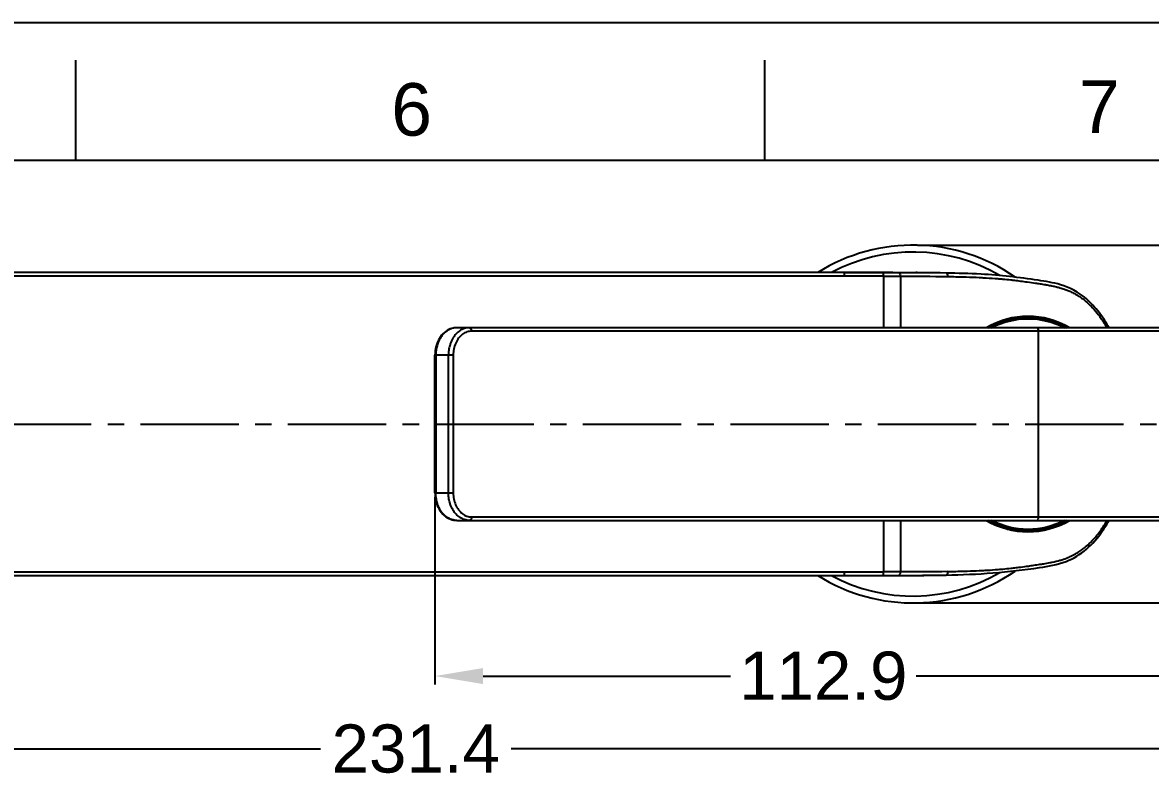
# Model space of a CAD drawing. Header units: millimetres. Extents: x 3724 to 4565, y 1133 to 1727.
# Drawn here: x 4237.1 to 4401, y 1617.3 to 1727.4 of the extents above; entities that cross this region are included whole.
import ezdxf

# ---------------------------------------------------------------- set-up
doc = ezdxf.new("R2010")
doc.units = ezdxf.units.MM
doc.linetypes.add('CENTER2', pattern=[28.575, 19.05, -3.175, 3.175, -3.175])
for name, color, linetype in [('DIM', 3, 'Continuous'), ('FORM', 7, 'Continuous'), ('중심선', 1, 'CENTER2')]:
    doc.layers.add(name, color=color, linetype=linetype)
doc.styles.get("Standard").update_dxf_attribs({"font": 'arial.ttf'})
doc.dimstyles.new('사본 ISO-25', dxfattribs={"dimtxt": 7, "dimasz": 7, "dimexe": 1.25, "dimexo": 0.625, "dimtad": 1, "dimtih": 1, "dimtoh": 1, "dimdec": 1, "dimdsep": 46, "dimtxsty": 'Standard', "dimcen": 2.5, "dimclrd": 3, "dimclre": 3, "dimclrt": 4, "dimadec": 0, "dimazin": 0, "dimtfac": 1, "dimtdec": 1, "dimtmove": 0, "dimatfit": 3, "dimfxl": 1, "dimarcsym": 0})

# ---------------------------------------------------------------- blocks, each defined once
blk = doc.blocks.new('*D16')
at = {"layer": 'Defpoints', "color": 0, "transparency": 16777216}
for p in [(4366.52, 1695.08), (4366.52, 1643.08), (4429.4, 1643.08)]:
    blk.add_point(p, dxfattribs=at)
at = {"layer": 'DIM', "color": 3, "lineweight": -2, "transparency": 16777216}
for p, q in [((4367.15, 1695.08), (4430.65, 1695.08)), ((4429.4, 1688.08), (4429.4, 1674.66)), ((4429.4, 1650.08), (4429.4, 1663.51)), ((4367.15, 1643.08), (4430.65, 1643.08))]:
    blk.add_line(p, q, dxfattribs=at)
at = {"layer": 'DIM', "color": 3, "transparency": 16777216}
for points in [[(4428.23, 1688.08), (4430.57, 1688.08), (4429.4, 1695.08)], [(4428.23, 1650.08), (4430.57, 1650.08), (4429.4, 1643.08)]]:
    blk.add_solid(points, dxfattribs=at)
at = {"layer": 'DIM', "color": 4, "transparency": 16777216, "insert": (4429.4, 1669.08), "char_height": 7, "attachment_point": 5}
blk.add_mtext('52', dxfattribs=at)
blk = doc.blocks.new('*D14')
at = {"layer": 'Defpoints', "color": 0, "transparency": 16777216}
for p in [(4409.9, 1669.08), (4297.04, 1659.08), (4297.04, 1632.46)]:
    blk.add_point(p, dxfattribs=at)
at = {"layer": 'DIM', "color": 3, "lineweight": -2, "transparency": 16777216}
for p, q in [((4409.9, 1668.46), (4409.9, 1631.21)), ((4297.04, 1658.46), (4297.04, 1631.21)), ((4304.04, 1632.46), (4339.98, 1632.46)), ((4402.9, 1632.46), (4366.96, 1632.46))]:
    blk.add_line(p, q, dxfattribs=at)
at = {"layer": 'DIM', "color": 3, "transparency": 16777216}
for points in [[(4304.04, 1633.62), (4304.04, 1631.29), (4297.04, 1632.46)], [(4402.9, 1633.62), (4402.9, 1631.29), (4409.9, 1632.46)]]:
    blk.add_solid(points, dxfattribs=at)
at = {"layer": 'DIM', "color": 4, "transparency": 16777216, "insert": (4353.47, 1632.46), "char_height": 7, "attachment_point": 5}
blk.add_mtext('112.9', dxfattribs=at)
blk = doc.blocks.new('*D15')
at = {"layer": 'Defpoints', "color": 0, "transparency": 16777216}
for p in [(4178.56, 1651.86), (4409.94, 1632.23), (4178.56, 1621.88)]:
    blk.add_point(p, dxfattribs=at)
at = {"layer": 'DIM', "color": 3, "lineweight": -2, "transparency": 16777216}
for p, q in [((4178.56, 1651.23), (4178.56, 1620.63)), ((4409.94, 1631.61), (4409.94, 1620.63)), ((4185.56, 1621.88), (4280.4, 1621.88)), ((4402.94, 1621.88), (4308.11, 1621.88))]:
    blk.add_line(p, q, dxfattribs=at)
at = {"layer": 'DIM', "color": 3, "transparency": 16777216}
for points in [[(4185.56, 1623.05), (4185.56, 1620.72), (4178.56, 1621.88)], [(4402.94, 1623.05), (4402.94, 1620.72), (4409.94, 1621.88)]]:
    blk.add_solid(points, dxfattribs=at)
at = {"layer": 'DIM', "color": 4, "transparency": 16777216, "insert": (4294.25, 1621.88), "char_height": 7, "attachment_point": 5}
blk.add_mtext('231.4', dxfattribs=at)

msp = doc.modelspace()

# ---------------------------------------------------------------- linework, layer by layer
for p, q in [((4356.56, 1691.08), (4183.52, 1691.08)), ((4356.57, 1690.58), (4183.7, 1690.58)), ((4362.2, 1690.58), (4356.57, 1690.58)), ((4362.2, 1690.58), (4362.2, 1683.08)), ((4364.68, 1690.57), (4364.68, 1683.08)), ((4382.57, 1684.58), (4383.12, 1684.58)), ((4302.04, 1683.08), (4300.2, 1683.08)), ((4384.57, 1683.08), (4302.04, 1683.08)), ((4384.71, 1682.58), (4302.36, 1682.58)), ((4403.14, 1683.08), (4384.57, 1683.08)), ((4403.27, 1682.58), (4384.71, 1682.58)), ((4384.71, 1682.58), (4384.71, 1655.58)), ((4297.04, 1659.08), (4297.04, 1679.08)), ((4297.09, 1679.08), (4297.05, 1679.08)), ((4297.16, 1679.08), (4297.16, 1659.08)), ((4298.99, 1679.08), (4297.16, 1679.08)), ((4299.6, 1679.08), (4298.93, 1679.08)), ((4298.99, 1659.08), (4298.99, 1679.08)), ((4299.7, 1679.08), (4299.7, 1659.08)), ((4297.05, 1659.08), (4297.09, 1659.08)), ((4297.16, 1659.08), (4298.99, 1659.08)), ((4298.93, 1659.08), (4299.6, 1659.08)), ((4302.36, 1655.58), (4384.71, 1655.58)), ((4384.71, 1655.58), (4403.27, 1655.58)), ((4300.2, 1655.08), (4302.04, 1655.08)), ((4302.04, 1655.08), (4384.57, 1655.08)), ((4362.2, 1655.08), (4362.2, 1647.58)), ((4364.68, 1655.08), (4364.68, 1647.59)), ((4384.57, 1655.08), (4403.14, 1655.08)), ((4382.57, 1653.58), (4383.12, 1653.58)), ((4183.7, 1647.58), (4356.57, 1647.58)), ((4356.57, 1647.58), (4362.2, 1647.58)), ((4382.15, 1648.3), (4382.15, 1648.3)), ((4183.52, 1647.08), (4356.56, 1647.08))]:
    msp.add_line(p, q)
for radius, start, end in [(26, 55.2302, 122.2042), (25, 59.7433, 118.3576), (25, 57.2454, 57.2457), (26, 237.7958, 304.7698), (25, 241.6424, 300.2567), (25, 302.748, 302.7487)]:
    msp.add_arc((4366.52, 1669.08), radius, start, end)
for centre, major_axis, ratio, start_param, end_param in [((4356.56, 1690.58), (0, -0.5), 0.013917, 1.570796, 3.141593), ((4383.22, 1669.08), (0, 15.65), 0.866025, 5.819854, 6.746516), ((4382.57, 1669.08), (0, 15.5), 0.866025, 0, 0.177539), ((4383.22, 1669.08), (0, 15.65), 0.866025, 2.678262, 3.604924), ((4382.57, 1669.08), (0, 15.5), 0.866025, 2.964054, 3.141593), ((4356.56, 1647.58), (0, -0.5), 0.013917, 0, 1.570796)]:
    msp.add_ellipse(centre, major_axis=major_axis, ratio=ratio, start_param=start_param, end_param=end_param)
at = {"extrusion": (0, 0, -1)}
for centre, major_axis, ratio, start_param, end_param in [((4362.19, 1690.58), (0.001, 0.5), 0.002662, 6.277347, 7.848073), ((4364.43, 1690.57), (0.001, 0.5), 0.5, 6.273024, 7.853174), ((4383.12, 1669.08), (0, -15.5), 0.866025, 2.698024, 3.141593), ((4383.22, 1669.08), (0, -15.3), 0.866025, 2.726385, 3.5568), ((4302.04, 1682.58), (0, 0.5), 0.641478, 0, 1.570796), ((4384.57, 1682.58), (0, 0.5), 0.273106, 0, 1.570796), ((4302.04, 1655.58), (0, 0.5), 0.641478, 1.570796, 3.141593), ((4384.57, 1655.58), (0, 0.5), 0.273106, 1.570796, 3.141593), ((4383.12, 1669.08), (0, -15.5), 0.866025, 0, 0.443569), ((4383.22, 1669.08), (0, -15.3), 0.866025, 5.867978, 6.698393), ((4362.19, 1647.59), (-0.001, 0.5), 0.002662, 1.576705, 3.147431), ((4364.43, 1647.59), (-0.001, 0.5), 0.5, 1.571604, 3.151754)]:
    msp.add_ellipse(centre, major_axis=major_axis, ratio=ratio, start_param=start_param, end_param=end_param, dxfattribs=at)
for points, knots in [([(4356.56, 1691.08), (4357.27, 1691.08), (4358.4, 1691.08), (4358.92, 1691.08), (4359.15, 1691.08), (4360.03, 1691.08), (4361.11, 1691.08), (4362.18, 1691.08), (4362.69, 1691.08), (4363.16, 1691.08), (4363.47, 1691.08), (4363.85, 1691.08), (4364.3, 1691.08), (4364.69, 1691.08), (4365.06, 1691.08), (4365.49, 1691.08), (4365.87, 1691.08), (4366.26, 1691.08), (4366.74, 1691.08), (4366.84, 1691.08), (4366.87, 1691.08)], [0.0020422, 0.0020422, 0.0020422, 0.0020422, 0.0526316, 0.1052632, 0.1578947, 0.2105263, 0.2631579, 0.3157895, 0.3684211, 0.4210526, 0.4736842, 0.5263158, 0.5789474, 0.6315789, 0.6842105, 0.7368421, 0.7894737, 0.8421053, 0.8947368, 0.9353729, 0.9353729, 0.9353729, 0.9353729]), ([(4368.93, 1691.05), (4368.55, 1691.06), (4367.88, 1691.07), (4367.2, 1691.08), (4366.91, 1691.08)], [0.5400324, 0.5400324, 0.5400324, 0.5400324, 0.8000813, 1, 1, 1, 1]), ([(4369.27, 1691.05), (4369.06, 1691.05), (4368.83, 1691.06), (4368.05, 1691.07), (4367.44, 1691.08), (4366.93, 1691.08)], [0.4701171, 0.4701171, 0.4701171, 0.4701171, 0.5606138, 0.5606138, 0.7648399, 0.7648399, 0.7648399, 0.7648399]), ([(4395.01, 1683.08), (4394.57, 1683.85), (4394.09, 1684.59), (4392.99, 1686.02), (4392.36, 1686.71), (4390.57, 1688.24), (4389.27, 1688.93), (4386.87, 1689.64), (4385.78, 1689.8), (4381.94, 1690.39), (4379.17, 1690.72), (4374.7, 1690.95), (4373, 1690.99), (4371.31, 1691.02)], [1.465562, 1.465562, 1.465562, 1.465562, 1.73994, 1.73994, 2.037193, 2.037193, 2.508092, 2.508092, 2.88605, 2.88605, 3.846996, 3.846996, 4.434143, 4.434143, 4.434143, 4.434143]), ([(4371.31, 1691.02), (4371.34, 1691.02), (4371.4, 1691), (4371.49, 1690.88), (4371.54, 1690.7), (4371.55, 1690.58), (4371.55, 1690.52)], [0.0103313, 0.0103313, 0.0103313, 0.0103313, 0.2531268, 0.5077294, 0.7623321, 1, 1, 1, 1]), ([(4371.55, 1690.52), (4372.34, 1690.51), (4373.11, 1690.49), (4373.84, 1690.46), (4373.98, 1690.46), (4374.11, 1690.45), (4374.24, 1690.45), (4374.9, 1690.43), (4375.53, 1690.41), (4376.14, 1690.38), (4376.33, 1690.37), (4376.53, 1690.36), (4376.72, 1690.35), (4377.31, 1690.32), (4377.88, 1690.29), (4378.43, 1690.25), (4378.61, 1690.23), (4378.79, 1690.22), (4378.97, 1690.2), (4379.17, 1690.19), (4379.37, 1690.17), (4379.57, 1690.15), (4379.96, 1690.12), (4380.35, 1690.08), (4380.71, 1690.04), (4380.81, 1690.03), (4380.91, 1690.02), (4381.01, 1690), (4381.32, 1689.97), (4381.62, 1689.93), (4381.91, 1689.9), (4382.23, 1689.85), (4382.54, 1689.81), (4382.84, 1689.77), (4382.93, 1689.76), (4383.02, 1689.75), (4383.11, 1689.74), (4383.52, 1689.68), (4383.92, 1689.62), (4384.3, 1689.57), (4384.37, 1689.56), (4384.44, 1689.55), (4384.51, 1689.54), (4384.6, 1689.52), (4384.69, 1689.51), (4384.78, 1689.5)], [0, 0, 0, 0, 0.0384586, 0.0384586, 0.0384586, 0.0454545, 0.0454545, 0.0454545, 0.0798797, 0.0798797, 0.0798797, 0.0909091, 0.0909091, 0.0909091, 0.1250184, 0.1250184, 0.1250184, 0.1363636, 0.1363636, 0.1363636, 0.1493242, 0.1493242, 0.1493242, 0.1750186, 0.1750186, 0.1750186, 0.1818182, 0.1818182, 0.1818182, 0.2036839, 0.2036839, 0.2036839, 0.2272727, 0.2272727, 0.2272727, 0.2342504, 0.2342504, 0.2342504, 0.2669312, 0.2669312, 0.2669312, 0.2727273, 0.2727273, 0.2727273, 0.2807615, 0.2807615, 0.2807615, 0.2807615]), ([(4384.78, 1689.5), (4385.03, 1689.46), (4385.26, 1689.42), (4385.5, 1689.38), (4385.67, 1689.35), (4385.84, 1689.33), (4386.01, 1689.3), (4386.24, 1689.25), (4386.47, 1689.21), (4386.69, 1689.17), (4386.91, 1689.12), (4387.13, 1689.07), (4387.34, 1689.02), (4387.52, 1688.98), (4387.69, 1688.93), (4387.86, 1688.88), (4388.08, 1688.82), (4388.3, 1688.75), (4388.51, 1688.68), (4388.68, 1688.63), (4388.85, 1688.56), (4389.01, 1688.5), (4389.2, 1688.43), (4389.38, 1688.35), (4389.56, 1688.26)], [0.2807615, 0.2807615, 0.2807615, 0.2807615, 0.3021641, 0.3021641, 0.3021641, 0.3181818, 0.3181818, 0.3181818, 0.340677, 0.340677, 0.340677, 0.3636364, 0.3636364, 0.3636364, 0.3832827, 0.3832827, 0.3832827, 0.4090909, 0.4090909, 0.4090909, 0.4302468, 0.4302468, 0.4302468, 0.4545455, 0.4545455, 0.4545455, 0.4545455]), ([(4389.56, 1688.26), (4389.75, 1688.17), (4389.94, 1688.07), (4390.12, 1687.97), (4390.26, 1687.89), (4390.4, 1687.81), (4390.53, 1687.72), (4390.75, 1687.58), (4390.96, 1687.44), (4391.17, 1687.28), (4391.27, 1687.2), (4391.36, 1687.12), (4391.46, 1687.04), (4391.69, 1686.86), (4391.91, 1686.66), (4392.13, 1686.45), (4392.21, 1686.37), (4392.29, 1686.29), (4392.38, 1686.21), (4392.68, 1685.9), (4392.99, 1685.55), (4393.29, 1685.17), (4393.46, 1684.95), (4393.64, 1684.72), (4393.81, 1684.48), (4393.94, 1684.3), (4394.07, 1684.11), (4394.2, 1683.91), (4394.37, 1683.65), (4394.53, 1683.37), (4394.7, 1683.08)], [0.4545455, 0.4545455, 0.4545455, 0.4545455, 0.4803467, 0.4803467, 0.4803467, 0.5, 0.5, 0.5, 0.5307981, 0.5307981, 0.5307981, 0.5454545, 0.5454545, 0.5454545, 0.578638, 0.578638, 0.578638, 0.5909091, 0.5909091, 0.5909091, 0.6363636, 0.6363636, 0.6363636, 0.6624108, 0.6624108, 0.6624108, 0.6818182, 0.6818182, 0.6818182, 0.7077109, 0.7077109, 0.7077109, 0.7077109]), ([(4383.12, 1684.58), (4384.56, 1684.58), (4385.99, 1684.32), (4387.88, 1683.6), (4388.39, 1683.36), (4388.9, 1683.08)], [0, 0, 0, 0, 0.3186384, 0.3186384, 0.4427733, 0.4427733, 0.4427733, 0.4427733]), ([(4300.2, 1683.08), (4299.89, 1683.08), (4299.57, 1683.02), (4298.96, 1682.78), (4298.67, 1682.6), (4298.13, 1682.14), (4297.88, 1681.84), (4297.48, 1681.17), (4297.32, 1680.8), (4297.1, 1679.98), (4297.04, 1679.53), (4297.04, 1679.08)], [0, 0, 0, 0, 0.1142643, 0.1142643, 0.2321458, 0.2321458, 0.3583023, 0.3583023, 0.4821718, 0.4821718, 0.6164815, 0.6164815, 0.6164815, 0.6164815]), ([(4300.2, 1683.08), (4299.97, 1683.08), (4299.73, 1683.04), (4299.5, 1682.97), (4299.34, 1682.92), (4299.18, 1682.85), (4299.04, 1682.77), (4298.96, 1682.73), (4298.88, 1682.69), (4298.81, 1682.64), (4298.61, 1682.5), (4298.44, 1682.36), (4298.27, 1682.17), (4298.2, 1682.09), (4298.12, 1682), (4298.05, 1681.91), (4297.95, 1681.79), (4297.87, 1681.65), (4297.79, 1681.52), (4297.65, 1681.29), (4297.55, 1681.06), (4297.46, 1680.81), (4297.44, 1680.74), (4297.41, 1680.68), (4297.39, 1680.62), (4297.33, 1680.42), (4297.28, 1680.22), (4297.24, 1680), (4297.19, 1679.71), (4297.16, 1679.4), (4297.16, 1679.08)], [0.0000629, 0.0000629, 0.0000629, 0.0000629, 0.1428571, 0.1428571, 0.1428571, 0.236314, 0.236314, 0.236314, 0.2857143, 0.2857143, 0.2857143, 0.4285714, 0.4285714, 0.4285714, 0.4900339, 0.4900339, 0.4900339, 0.5714286, 0.5714286, 0.5714286, 0.7142857, 0.7142857, 0.7142857, 0.7501148, 0.7501148, 0.7501148, 0.8571429, 0.8571429, 0.8571429, 1, 1, 1, 1]), ([(4302.04, 1683.08), (4301.8, 1683.08), (4301.56, 1683.04), (4301.33, 1682.97), (4301.17, 1682.92), (4301.01, 1682.85), (4300.87, 1682.77), (4300.79, 1682.73), (4300.72, 1682.69), (4300.65, 1682.64), (4300.45, 1682.51), (4300.28, 1682.36), (4300.11, 1682.18), (4300.04, 1682.1), (4299.96, 1682.01), (4299.88, 1681.91), (4299.79, 1681.79), (4299.71, 1681.67), (4299.64, 1681.54), (4299.5, 1681.31), (4299.4, 1681.08), (4299.3, 1680.84), (4299.28, 1680.76), (4299.25, 1680.69), (4299.23, 1680.61), (4299.17, 1680.43), (4299.12, 1680.23), (4299.08, 1680.02), (4299.03, 1679.73), (4298.99, 1679.41), (4298.99, 1679.08)], [0, 0, 0, 0, 0.142857, 0.142857, 0.142857, 0.236797, 0.236797, 0.236797, 0.285714, 0.285714, 0.285714, 0.428571, 0.428571, 0.428571, 0.493959, 0.493959, 0.493959, 0.571429, 0.571429, 0.571429, 0.714286, 0.714286, 0.714286, 0.756246, 0.756246, 0.756246, 0.857143, 0.857143, 0.857143, 1, 1, 1, 1]), ([(4297.04, 1659.08), (4297.04, 1658.67), (4297.09, 1658.25), (4297.29, 1657.45), (4297.45, 1657.06), (4297.85, 1656.35), (4298.11, 1656.03), (4298.68, 1655.55), (4298.99, 1655.36), (4299.6, 1655.14), (4299.9, 1655.08), (4300.2, 1655.08)], [0, 0, 0, 0, 0.1243564, 0.1243564, 0.2520849, 0.2520849, 0.3842269, 0.3842269, 0.5081781, 0.5081781, 0.6164756, 0.6164756, 0.6164756, 0.6164756]), ([(4300.2, 1655.08), (4299.96, 1655.08), (4299.73, 1655.12), (4299.49, 1655.19), (4299.34, 1655.24), (4299.18, 1655.31), (4299.03, 1655.39), (4298.96, 1655.43), (4298.88, 1655.48), (4298.82, 1655.52), (4298.61, 1655.66), (4298.45, 1655.8), (4298.28, 1655.98), (4298.2, 1656.06), (4298.12, 1656.16), (4298.05, 1656.25), (4297.96, 1656.37), (4297.88, 1656.5), (4297.8, 1656.62), (4297.67, 1656.85), (4297.56, 1657.08), (4297.47, 1657.33), (4297.44, 1657.4), (4297.42, 1657.48), (4297.39, 1657.55), (4297.34, 1657.74), (4297.29, 1657.93), (4297.25, 1658.14), (4297.19, 1658.43), (4297.16, 1658.75), (4297.16, 1659.08)], [0.0000629, 0.0000629, 0.0000629, 0.0000629, 0.1428571, 0.1428571, 0.1428571, 0.2367968, 0.2367968, 0.2367968, 0.2857143, 0.2857143, 0.2857143, 0.4285714, 0.4285714, 0.4285714, 0.4939591, 0.4939591, 0.4939591, 0.5714286, 0.5714286, 0.5714286, 0.7142857, 0.7142857, 0.7142857, 0.7562456, 0.7562456, 0.7562456, 0.8571429, 0.8571429, 0.8571429, 1, 1, 1, 1]), ([(4302.04, 1655.08), (4301.8, 1655.08), (4301.57, 1655.12), (4301.33, 1655.19), (4301.17, 1655.24), (4301.02, 1655.31), (4300.87, 1655.39), (4300.79, 1655.43), (4300.72, 1655.48), (4300.65, 1655.52), (4300.45, 1655.66), (4300.28, 1655.81), (4300.1, 1655.99), (4300.03, 1656.07), (4299.96, 1656.16), (4299.88, 1656.25), (4299.79, 1656.38), (4299.7, 1656.51), (4299.62, 1656.64), (4299.49, 1656.88), (4299.38, 1657.11), (4299.29, 1657.36), (4299.27, 1657.42), (4299.25, 1657.48), (4299.23, 1657.55), (4299.17, 1657.74), (4299.12, 1657.95), (4299.08, 1658.16), (4299.02, 1658.45), (4298.99, 1658.76), (4298.99, 1659.08)], [0, 0, 0, 0, 0.142857, 0.142857, 0.142857, 0.236314, 0.236314, 0.236314, 0.285714, 0.285714, 0.285714, 0.428571, 0.428571, 0.428571, 0.490034, 0.490034, 0.490034, 0.571429, 0.571429, 0.571429, 0.714286, 0.714286, 0.714286, 0.750115, 0.750115, 0.750115, 0.857143, 0.857143, 0.857143, 1, 1, 1, 1]), ([(4371.31, 1647.14), (4375.85, 1647.22), (4380.4, 1647.53), (4386.2, 1648.43), (4387.51, 1648.64), (4389.82, 1649.52), (4390.82, 1650.13), (4392.57, 1651.64), (4393.34, 1652.53), (4394.37, 1654), (4394.7, 1654.53), (4395.01, 1655.08)], [0, 0, 0, 0, 1.571608, 1.571608, 2.023452, 2.023452, 2.402791, 2.402791, 2.773227, 2.773227, 2.968475, 2.968475, 2.968475, 2.968475]), ([(4388.9, 1655.08), (4388.16, 1654.68), (4387.39, 1654.35), (4385.47, 1653.76), (4384.3, 1653.58), (4383.12, 1653.58)], [2.6988194, 2.6988194, 2.6988194, 2.6988194, 2.880822, 2.880822, 3.1415927, 3.1415927, 3.1415927, 3.1415927]), ([(4391.02, 1650.79), (4391.07, 1650.82), (4391.12, 1650.86), (4391.16, 1650.89), (4391.25, 1650.96), (4391.34, 1651.02), (4391.42, 1651.09), (4391.66, 1651.28), (4391.9, 1651.49), (4392.13, 1651.71), (4392.2, 1651.78), (4392.27, 1651.84), (4392.33, 1651.91), (4392.63, 1652.21), (4392.93, 1652.54), (4393.23, 1652.91), (4393.42, 1653.15), (4393.62, 1653.41), (4393.81, 1653.68), (4393.92, 1653.83), (4394.02, 1653.99), (4394.13, 1654.15), (4394.32, 1654.44), (4394.51, 1654.75), (4394.7, 1655.08)], [0.5038159, 0.5038159, 0.5038159, 0.5038159, 0.5108289, 0.5108289, 0.5108289, 0.5238095, 0.5238095, 0.5238095, 0.5606118, 0.5606118, 0.5606118, 0.5714286, 0.5714286, 0.5714286, 0.6190476, 0.6190476, 0.6190476, 0.6499966, 0.6499966, 0.6499966, 0.6666667, 0.6666667, 0.6666667, 0.696903, 0.696903, 0.696903, 0.696903]), ([(4385.18, 1648.73), (4385.28, 1648.75), (4385.39, 1648.76), (4385.5, 1648.78), (4385.82, 1648.83), (4386.12, 1648.89), (4386.42, 1648.94), (4386.51, 1648.96), (4386.6, 1648.98), (4386.69, 1649), (4386.7, 1649), (4386.72, 1649), (4386.74, 1649.01), (4387.13, 1649.09), (4387.51, 1649.18), (4387.86, 1649.28), (4387.95, 1649.31), (4388.04, 1649.34), (4388.13, 1649.36), (4388.44, 1649.46), (4388.73, 1649.56), (4389.01, 1649.67), (4389.12, 1649.72), (4389.24, 1649.77), (4389.36, 1649.82), (4389.62, 1649.94), (4389.87, 1650.07), (4390.11, 1650.21), (4390.23, 1650.27), (4390.34, 1650.33), (4390.44, 1650.4), (4390.64, 1650.52), (4390.83, 1650.65), (4391.02, 1650.79)], [0.2857674, 0.2857674, 0.2857674, 0.2857674, 0.2950656, 0.2950656, 0.2950656, 0.3232125, 0.3232125, 0.3232125, 0.3315279, 0.3315279, 0.3315279, 0.3333333, 0.3333333, 0.3333333, 0.3710766, 0.3710766, 0.3710766, 0.3809524, 0.3809524, 0.3809524, 0.4142631, 0.4142631, 0.4142631, 0.4285714, 0.4285714, 0.4285714, 0.4611907, 0.4611907, 0.4611907, 0.4761905, 0.4761905, 0.4761905, 0.5038159, 0.5038159, 0.5038159, 0.5038159]), ([(4371.55, 1647.64), (4371.55, 1647.58), (4371.54, 1647.45), (4371.49, 1647.28), (4371.4, 1647.16), (4371.34, 1647.14), (4371.31, 1647.14)], [0, 0, 0, 0, 0.2500518, 0.5000345, 0.7500173, 0.9896322, 0.9896322, 0.9896322, 0.9896322]), ([(4371.55, 1647.64), (4372.34, 1647.66), (4373.11, 1647.68), (4373.84, 1647.7), (4374.03, 1647.71), (4374.21, 1647.71), (4374.4, 1647.72), (4374.99, 1647.74), (4375.57, 1647.76), (4376.14, 1647.79), (4376.43, 1647.8), (4376.72, 1647.81), (4377.01, 1647.83), (4377.49, 1647.85), (4377.97, 1647.88), (4378.43, 1647.92), (4378.75, 1647.94), (4379.07, 1647.97), (4379.38, 1647.99), (4379.44, 1648), (4379.51, 1648), (4379.57, 1648.01), (4379.96, 1648.05), (4380.34, 1648.08), (4380.71, 1648.12), (4380.99, 1648.15), (4381.25, 1648.19), (4381.51, 1648.22), (4381.65, 1648.23), (4381.78, 1648.25), (4381.91, 1648.27), (4382.29, 1648.32), (4382.66, 1648.36), (4383.02, 1648.41), (4383.05, 1648.42), (4383.08, 1648.42), (4383.11, 1648.43), (4383.22, 1648.44), (4383.33, 1648.46), (4383.44, 1648.47), (4383.73, 1648.52), (4384.02, 1648.56), (4384.3, 1648.6), (4384.6, 1648.64), (4384.89, 1648.69), (4385.18, 1648.73), (4385.18, 1648.73), (4385.18, 1648.73), (4385.18, 1648.73)], [0, 0, 0, 0, 0.0380439, 0.0380439, 0.0380439, 0.047619, 0.047619, 0.047619, 0.078888, 0.078888, 0.078888, 0.0952381, 0.0952381, 0.0952381, 0.1232165, 0.1232165, 0.1232165, 0.1428571, 0.1428571, 0.1428571, 0.1469899, 0.1469899, 0.1469899, 0.1720492, 0.1720492, 0.1720492, 0.1904762, 0.1904762, 0.1904762, 0.1999265, 0.1999265, 0.1999265, 0.2272843, 0.2272843, 0.2272843, 0.2295987, 0.2295987, 0.2295987, 0.2380952, 0.2380952, 0.2380952, 0.2612249, 0.2612249, 0.2612249, 0.2857143, 0.2857143, 0.2857143, 0.2857674, 0.2857674, 0.2857674, 0.2857674]), ([(4356.56, 1647.08), (4356.89, 1647.08), (4357.19, 1647.08), (4357.45, 1647.08), (4357.74, 1647.08), (4357.99, 1647.08), (4358.18, 1647.08), (4358.27, 1647.08), (4358.35, 1647.08), (4358.42, 1647.08), (4358.64, 1647.08), (4358.77, 1647.08), (4358.87, 1647.08), (4358.99, 1647.08), (4359.07, 1647.08), (4359.25, 1647.08), (4359.29, 1647.08), (4359.33, 1647.08), (4359.38, 1647.08), (4359.55, 1647.08), (4359.79, 1647.08), (4360.05, 1647.08), (4360.13, 1647.08), (4360.22, 1647.08), (4360.31, 1647.08), (4360.56, 1647.08), (4360.83, 1647.08), (4361.09, 1647.08), (4361.13, 1647.08), (4361.16, 1647.08), (4361.2, 1647.08), (4361.52, 1647.08), (4361.82, 1647.08), (4362.06, 1647.08), (4362.06, 1647.08), (4362.07, 1647.08), (4362.08, 1647.08), (4362.34, 1647.08), (4362.51, 1647.08), (4362.67, 1647.08), (4362.84, 1647.08), (4363, 1647.08), (4363.13, 1647.08), (4363.26, 1647.08), (4363.36, 1647.08), (4363.48, 1647.08), (4363.52, 1647.08), (4363.57, 1647.08), (4363.61, 1647.08), (4363.69, 1647.08), (4363.77, 1647.08), (4363.86, 1647.08), (4364, 1647.08), (4364.15, 1647.08), (4364.29, 1647.08), (4364.43, 1647.08), (4364.56, 1647.08), (4364.69, 1647.08), (4364.76, 1647.08), (4364.84, 1647.08), (4364.92, 1647.08), (4364.97, 1647.08), (4365.02, 1647.08), (4365.07, 1647.08), (4365.2, 1647.08), (4365.34, 1647.08), (4365.48, 1647.08), (4365.61, 1647.08), (4365.74, 1647.08), (4365.87, 1647.08), (4365.89, 1647.08), (4365.91, 1647.08), (4365.93, 1647.08), (4366.04, 1647.08), (4366.15, 1647.08), (4366.28, 1647.08), (4366.38, 1647.08), (4366.5, 1647.08), (4366.59, 1647.08), (4366.64, 1647.08), (4366.68, 1647.08), (4366.72, 1647.08), (4366.82, 1647.08), (4366.87, 1647.08), (4366.89, 1647.08), (4366.91, 1647.08), (4366.92, 1647.08), (4366.91, 1647.08)], [0.0020609, 0.0020609, 0.0020609, 0.0020609, 0.0259411, 0.0259411, 0.0259411, 0.0526316, 0.0526316, 0.0526316, 0.0652123, 0.0652123, 0.0652123, 0.1052632, 0.1052632, 0.1052632, 0.1578947, 0.1578947, 0.1578947, 0.1687815, 0.1687815, 0.1687815, 0.2105263, 0.2105263, 0.2105263, 0.2241423, 0.2241423, 0.2241423, 0.2631579, 0.2631579, 0.2631579, 0.2685036, 0.2685036, 0.2685036, 0.3145992, 0.3145992, 0.3145992, 0.3157895, 0.3157895, 0.3157895, 0.3684211, 0.3684211, 0.3684211, 0.4210526, 0.4210526, 0.4210526, 0.4736842, 0.4736842, 0.4736842, 0.4939443, 0.4939443, 0.4939443, 0.5263158, 0.5263158, 0.5263158, 0.5789474, 0.5789474, 0.5789474, 0.6315789, 0.6315789, 0.6315789, 0.6641007, 0.6641007, 0.6641007, 0.6842105, 0.6842105, 0.6842105, 0.7368421, 0.7368421, 0.7368421, 0.7894737, 0.7894737, 0.7894737, 0.7979104, 0.7979104, 0.7979104, 0.8421053, 0.8421053, 0.8421053, 0.8777265, 0.8777265, 0.8777265, 0.8947368, 0.8947368, 0.8947368, 0.9473684, 0.9473684, 0.9473684, 1, 1, 1, 1]), ([(4366.91, 1647.08), (4367.2, 1647.08), (4367.88, 1647.09), (4368.55, 1647.1), (4368.93, 1647.11)], [0, 0, 0, 0, 0.1999187, 0.4599677, 0.4599677, 0.4599677, 0.4599677]), ([(4366.93, 1647.08), (4367.29, 1647.08), (4367.7, 1647.09), (4368.52, 1647.1), (4368.92, 1647.11), (4369.27, 1647.11)], [0, 0, 0, 0, 0.1445508, 0.1445508, 0.2938144, 0.2938144, 0.2938144, 0.2938144])]:
    msp.add_open_spline(points, degree=3, knots=knots)
for points in [[(4362.19, 1691.08), (4360.32, 1691.08), (4358.44, 1691.08), (4356.56, 1691.08)], [(4364.43, 1691.07), (4364.22, 1691.07), (4363.76, 1691.08), (4363.01, 1691.08), (4362.47, 1691.08), (4362.19, 1691.08)], [(4362.2, 1690.58), (4363.06, 1690.58), (4363.92, 1690.58), (4364.68, 1690.57)], [(4371.31, 1691.02), (4369.01, 1691.06), (4366.72, 1691.07), (4364.43, 1691.07)], [(4364.68, 1690.57), (4366.97, 1690.57), (4369.26, 1690.56), (4371.55, 1690.52)], [(4366.93, 1691.08), (4366.92, 1691.08), (4366.92, 1691.08), (4366.91, 1691.08)], [(4371.31, 1691.02), (4371.31, 1691.02), (4371.31, 1691.02), (4371.31, 1691.02)], [(4382.57, 1684.58), (4381.79, 1684.58), (4381, 1684.5), (4380.22, 1684.34)], [(4302.36, 1682.58), (4302.13, 1682.58), (4301.68, 1682.51), (4301.03, 1682.16), (4300.46, 1681.6), (4300.03, 1680.85), (4299.76, 1679.98), (4299.7, 1679.39), (4299.7, 1679.08)], [(4300.2, 1683.08), (4300.2, 1683.08), (4300.2, 1683.08), (4300.2, 1683.08)], [(4299.7, 1659.08), (4299.7, 1658.78), (4299.75, 1658.19), (4300.02, 1657.34), (4300.44, 1656.59), (4301.01, 1656.01), (4301.67, 1655.66), (4302.13, 1655.58), (4302.36, 1655.58)], [(4300.2, 1655.08), (4300.2, 1655.08), (4300.2, 1655.08), (4300.2, 1655.08)], [(4380.22, 1653.82), (4381, 1653.66), (4381.79, 1653.58), (4382.57, 1653.58)], [(4364.68, 1647.59), (4363.92, 1647.59), (4363.06, 1647.59), (4362.2, 1647.58)], [(4371.55, 1647.64), (4369.26, 1647.6), (4366.97, 1647.59), (4364.68, 1647.59)], [(4356.56, 1647.08), (4358.44, 1647.08), (4360.32, 1647.08), (4362.19, 1647.09)], [(4362.19, 1647.09), (4362.47, 1647.09), (4363.01, 1647.09), (4363.76, 1647.09), (4364.22, 1647.09), (4364.43, 1647.09)], [(4364.43, 1647.09), (4366.72, 1647.09), (4369.01, 1647.1), (4371.31, 1647.14)], [(4366.93, 1647.08), (4366.92, 1647.08), (4366.92, 1647.08), (4366.91, 1647.08)], [(4371.31, 1647.14), (4371.31, 1647.14), (4371.31, 1647.14), (4371.31, 1647.14)]]:
    msp.add_open_spline(points, degree=3)
at = {"layer": 'FORM', "color": 7, "linetype": 'Continuous'}
for p, q in [((3724.23, 1727.42), (4565.23, 1727.42)), ((4244.85, 1707.4), (4244.85, 1721.95)), ((4344.97, 1707.4), (4344.97, 1721.95)), ((4545.21, 1707.4), (3744.26, 1707.4))]:
    msp.add_line(p, q, dxfattribs=at)
at = {"layer": '중심선', "color": 1, "ltscale": 0.75}
msp.add_line((4168.52, 1669.08), (4419.9, 1669.08), dxfattribs=at)

# ---------------------------------------------------------------- texts
at = {"layer": 'FORM', "char_height": 7.63, "attachment_point": 5}
for s, insert in [('6', (4293.65, 1714.75)), ('7', (4393.6, 1715.2))]:
    msp.add_mtext_dynamic_manual_height_columns(s, width=50.0595, gutter_width=12.51, heights=[0], dxfattribs=dict(at, insert=insert))

# ---------------------------------------------------------------- dimensions: what is measured, and where the dimension line sits
at = {"layer": 'DIM'}
for base, p1, p2, angle, picture, middle in [((4429.4, 1643.08), (4366.52, 1695.08), (4366.52, 1643.08), 90, '*D16', (4429.4, 1669.08)), ((4178.56, 1621.88), (4409.94, 1632.23), (4178.56, 1651.86), 180, '*D15', (4294.25, 1621.88))]:
    dim = msp.add_linear_dim(base=base, p1=p1, p2=p2, angle=angle, dimstyle='사본 ISO-25', override={"dimgap": 2, "dimtad": 0}, dxfattribs=at)
    dim.commit()
    dim.dimension.update_dxf_attribs({"geometry": picture, "text_midpoint": middle, "dimtype": 160})
dim = msp.add_linear_dim(base=(4297.04, 1632.46), p1=(4409.9, 1669.08), p2=(4297.04, 1659.08), angle=180, dimstyle='사본 ISO-25', override={"dimgap": 2, "dimtad": 0}, dxfattribs=at)
dim.commit()
dim.dimension.update_dxf_attribs({"geometry": '*D14', "text_midpoint": (4353.47, 1632.46)})

doc.saveas('drawing.dxf')
